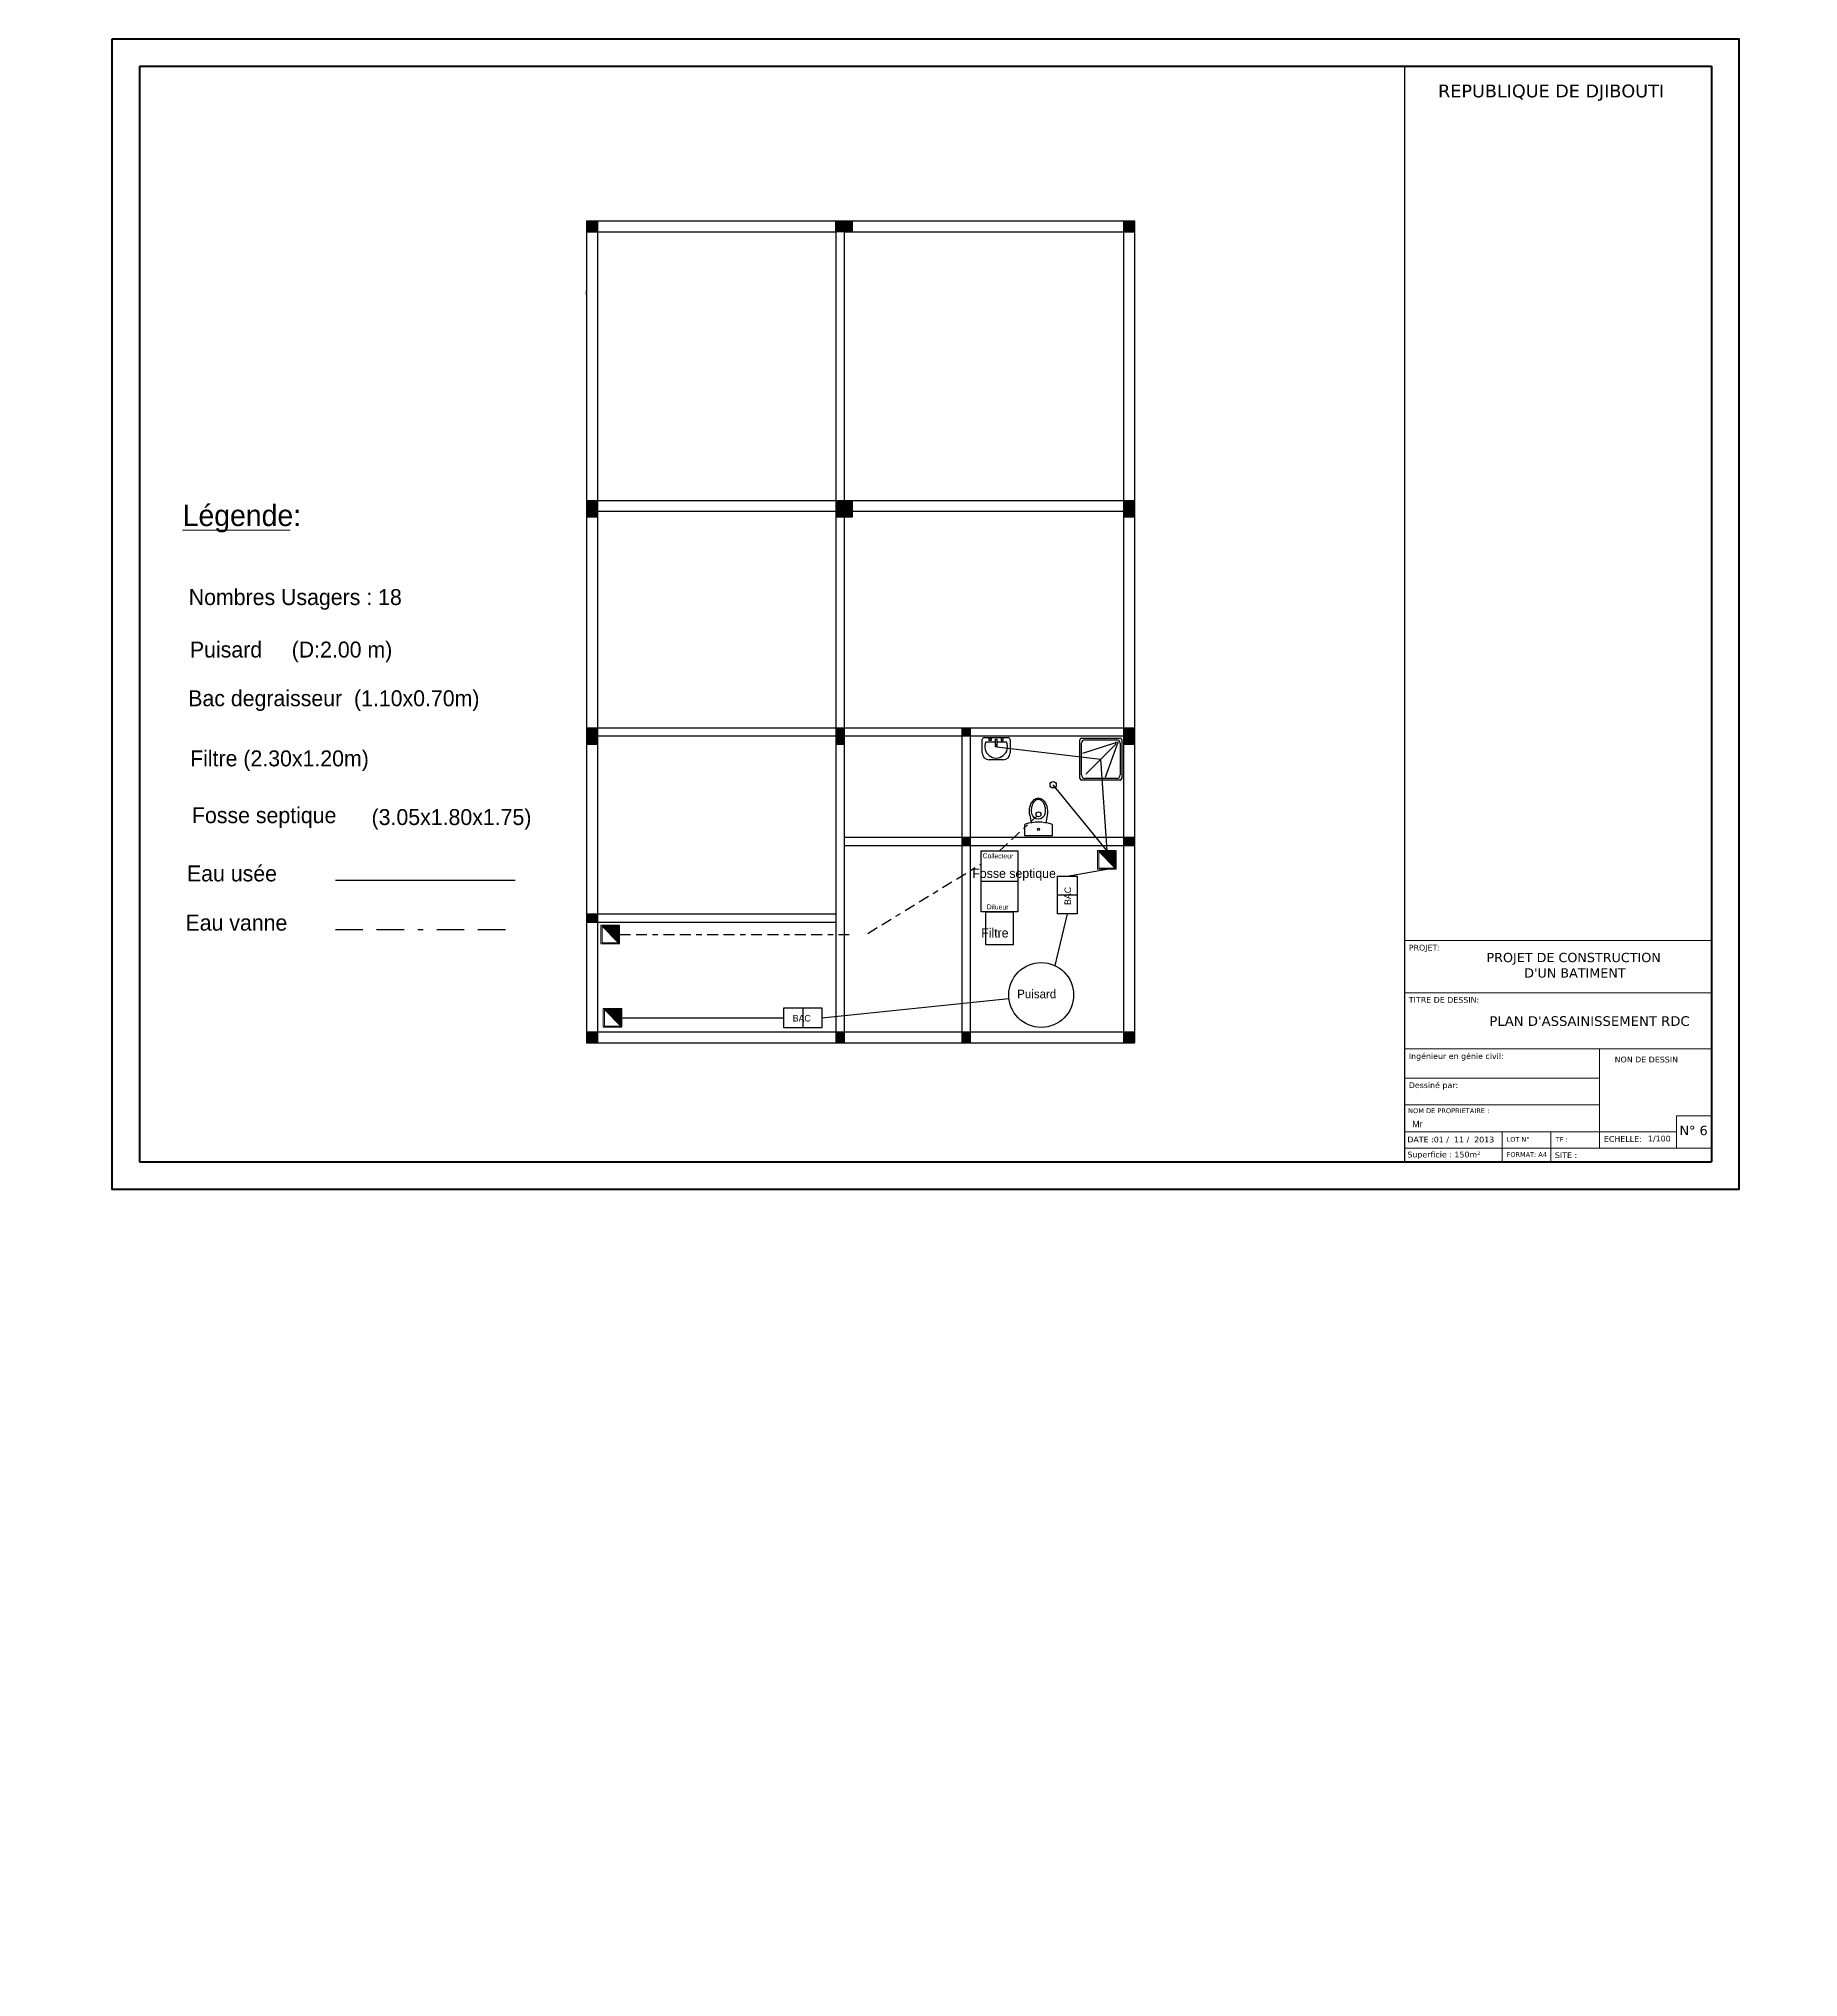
# Model space of a CAD drawing. Extents: x -110 to 3211, y -163 to 893.
# Drawn here: x 188.28 to 220.4, y -13.93 to 21.45 of the extents above; entities that cross this region are included whole.
import ezdxf

# ---------------------------------------------------------------- set-up
doc = ezdxf.new("R2010")
doc.units = 0
doc.header["$LTSCALE"] = 0.8
doc.header["$MEASUREMENT"] = 0
doc.linetypes.add('PB-EX41|BORDER4', pattern=[0.4375, 0.125, -0.0625, 0.125, -0.0625, 0, -0.0625])
doc.layers.get('0').update_dxf_attribs({"color": 5, "linetype": 'CONTINUOUS'})
doc.layers.get('DEFPOINTS').update_dxf_attribs({"linetype": 'CONTINUOUS'})
doc.layers.add('Calque3', color=235, linetype='CONTINUOUS', lineweight=35)
for name, color, linetype in [('COMBLDG', 7, 'CONTINUOUS'), ('Cotation', 11, 'CONTINUOUS'), ('COTATITION', 5, 'CONTINUOUS'), ('DOORS', 1, 'CONTINUOUS'), ('ST-SANITAIRE', 180, 'CONTINUOUS'), ('WALL', 6, 'CONTINUOUS')]:
    doc.layers.add(name, color=color, linetype=linetype)
doc.styles.add('style1', font='FTLTLT.TTF', dxfattribs={"width": 0.8, "height": 30})
doc.dimstyles.new('ISO-25', dxfattribs={"dimtxt": 0.25, "dimasz": 0.25, "dimexe": 1.25, "dimexo": 0.625, "dimgap": 0.001, "dimtad": 1, "dimzin": 1, "dimtxsty": 'Standard', "dimblk": 'SMALL', "dimcen": 0.25, "dimse1": 1, "dimse2": 1, "dimazin": 0, "dimtfac": 1, "dimtmove": 1, "dimatfit": 3, "dimldrblk": 'SMALL', "dimfxl": 1, "dimarcsym": 0})

# ---------------------------------------------------------------- blocks, each defined once
blk = doc.blocks.new('regar')
at = {"layer": 'Calque3', "ltscale": 0.3}
blk.add_hatch(color=0, dxfattribs=at).paths.add_polyline_path([(-7.149, 102.338), (-7.449, 102.338), (-7.149, 102.038)])
at = {"lineweight": 0, "ltscale": 0.3}
for p, q in [((-7.469, 102.358), (-7.129, 102.358)), ((-7.469, 102.018), (-7.469, 102.358)), ((-7.449, 102.338), (-7.149, 102.338)), ((-7.449, 102.038), (-7.449, 102.338)), ((-7.449, 102.338), (-7.149, 102.038)), ((-7.149, 102.338), (-7.149, 102.038)), ((-7.129, 102.358), (-7.129, 102.018)), ((-7.129, 102.018), (-7.469, 102.018)), ((-7.149, 102.038), (-7.449, 102.038))]:
    blk.add_line(p, q, dxfattribs=at)
blk = doc.blocks.new('_Small')
at = {"color": 0, "linetype": 'ByBlock', "lineweight": -2}
blk.add_circle((0, 0), 0.25, dxfattribs=at)
blk = doc.blocks.new('*D205')
at = {"layer": 'COTATITION', "color": 0, "lineweight": -2, "ltscale": 0.3, "transparency": 16777216}
blk.add_line((165.796, -13.864), (165.796, -10.864), dxfattribs=at)
at = {"layer": 'DEFPOINTS', "color": 0, "ltscale": 0.3, "transparency": 16777216}
for p in [(165.796, -10.864), (1312.923, -10.864), (165.796, -13.864)]:
    blk.add_point(p, dxfattribs=at)
at = {"layer": 'COTATITION', "color": 0, "lineweight": -2, "ltscale": 0.3, "transparency": 16777216, "xscale": 0.250000000000011, "yscale": 0.250000000000011, "zscale": 0.250000000000011}
for p, rotation in [((165.796, -10.864), 90), ((165.796, -13.864), 270)]:
    blk.add_blockref('_Small', p, dxfattribs=dict(at, rotation=rotation))
at = {"layer": 'COTATITION', "color": 0, "ltscale": 0.3, "transparency": 16777216, "insert": (165.649, -12.364), "char_height": 0.25, "attachment_point": 5, "rotation": 90}
blk.add_mtext('3,00', dxfattribs=at)

msp = doc.modelspace()

# ---------------------------------------------------------------- linework, layer by layer
at = {"color": 5, "lineweight": 40}
for p, q in [((190.118, 20.953), (218.818, 20.953)), ((190.118, 20.953), (190.118, 0.953)), ((218.818, 20.953), (218.818, 0.953)), ((190.118, 0.953), (218.818, 0.953))]:
    msp.add_line(p, q, dxfattribs=at)
for p, q in [((205.505, 8.42), (205.505, 8.662)), ((205.543, 8.701), (205.976, 8.701)), ((205.568, 8.62), (205.747, 8.62)), ((205.632, 8.646), (205.632, 8.684)), ((205.632, 8.684), (205.67, 8.684)), ((205.67, 8.646), (205.632, 8.646)), ((205.67, 8.684), (205.67, 8.646)), ((205.747, 8.671), (205.772, 8.671)), ((205.747, 8.531), (205.747, 8.671)), ((205.772, 8.569), (205.747, 8.569)), ((205.772, 8.531), (205.747, 8.531)), ((205.772, 8.671), (205.772, 8.531)), ((205.772, 8.62), (205.951, 8.62)), ((205.887, 8.684), (205.849, 8.684)), ((205.849, 8.684), (205.849, 8.646)), ((205.849, 8.646), (205.887, 8.646)), ((205.887, 8.646), (205.887, 8.684)), ((206.015, 8.662), (206.015, 8.42)), ((207.288, 7.954), (207.288, 8.658)), ((207.319, 8.689), (208.022, 8.689)), ((207.319, 8.016), (207.319, 8.597)), ((207.923, 8.597), (207.334, 8.406)), ((207.38, 8.658), (207.961, 8.658)), ((207.938, 8.574), (207.395, 8.031)), ((207.961, 8.559), (207.747, 7.97)), ((208.022, 8.597), (208.022, 8.016)), ((208.053, 8.658), (208.053, 7.954)), ((205.887, 8.293), (205.632, 8.293)), ((208.022, 7.924), (207.319, 7.924)), ((207.961, 7.954), (207.38, 7.954)), ((206.276, 7.101), (206.276, 6.909)), ((206.373, 7.284), (206.397, 7.142)), ((206.689, 7.284), (206.665, 7.142)), ((206.786, 6.909), (206.786, 7.101)), ((206.276, 6.909), (206.786, 6.909))]:
    msp.add_line(p, q)
at = {"color": 5, "lineweight": 100}
msp.add_lwpolyline([(189.618, 21.453), (219.318, 21.453), (219.318, 0.453), (189.618, 0.453)], close=True, dxfattribs=at)
msp.add_lwpolyline([(206.373, 7.284, -0.118499), (206.38, 7.448, -0.081032), (206.415, 7.523, -0.107012), (206.472, 7.577, -0.137195), (206.531, 7.594, -0.137195), (206.591, 7.577, -0.107012), (206.648, 7.523, -0.081032), (206.683, 7.448, -0.118499), (206.689, 7.284, -0.069003)], format="xyb")
msp.add_lwpolyline([(206.411, 7.309, -0.118499), (206.417, 7.455, -0.081032), (206.447, 7.519, -0.107012), (206.492, 7.561, -0.137195), (206.531, 7.572, -0.137195), (206.57, 7.561, -0.107012), (206.615, 7.519, -0.081032), (206.645, 7.455, -0.118499), (206.651, 7.309, -0.820787)], format="xyb", close=True)
for centre, radius in [((207.961, 8.597), 0.023), ((206.8, 7.837), 0.0573), ((206.533, 7.297), 0.045), ((206.533, 7.024), 0.02)]:
    msp.add_circle(centre, radius)
for centre, radius, start, end in [((205.543, 8.662), 0.0382, 90, 180), ((205.76, 8.535), 0.209, 156.067, 23.933), ((205.976, 8.662), 0.0382, 0, 90), ((207.319, 8.658), 0.0306, 90, 180), ((207.38, 8.597), 0.0612, 90, 180), ((207.961, 8.597), 0.0612, 0, 90), ((208.022, 8.658), 0.0306, 0, 90), ((205.632, 8.42), 0.127, 180, 270), ((205.887, 8.42), 0.127, 270, 0), ((207.319, 7.954), 0.0306, 180, 270), ((207.38, 8.016), 0.0612, 180, 270), ((207.961, 8.016), 0.0612, 270, 0), ((208.022, 7.954), 0.0306, 270, 0), ((206.295, 7.101), 0.0185, 90.0033, 180.0033), ((206.531, 6.366), 0.789, 72.57, 107.4367), ((206.768, 7.101), 0.0185, 0.0033, 90.0033)]:
    msp.add_arc(centre, radius, start, end)
at = {"layer": 'COMBLDG', "color": 7, "lineweight": 30}
msp.add_line((213.218, 0.953), (213.218, 20.953), dxfattribs=at)
at = {"layer": 'COMBLDG', "color": 7, "lineweight": 9}
for p, q in [((213.218, 4.995, 0.176), (218.818, 4.995, -0.565)), ((213.218, 4.042, 0.176), (218.818, 4.042, -0.565)), ((213.218, 3.016, 0.176), (218.818, 3.016, -0.565)), ((216.775, 3.016, -0.295), (216.775, 1.208, -0.532)), ((213.219, 2.485, 0), (216.775, 2.485, -0.47)), ((213.218, 1.997, 0.176), (216.775, 1.997, -0.295)), ((218.179, 1.797, -1.065), (218.818, 1.797, -1.13)), ((218.179, 1.797, 0), (218.179, 1.208, 0)), ((213.218, 1.502), (218.179, 1.502, -0.5)), ((214.997, 1.502, 0.039), (214.997, 0.953, -0.033)), ((215.886, 0.953, 0), (215.886, 1.502, 0)), ((213.218, 1.208, 0), (218.818, 1.208))]:
    msp.add_line(p, q, dxfattribs=at)
at = {"layer": 'COTATITION', "color": 5, "lineweight": 30, "ltscale": 0.3}
for p, q in [((206.157, 6.072), (205.485, 6.072)), ((206.879, 5.827), (207.24, 5.827)), ((202.228, 3.765), (202.228, 3.404))]:
    msp.add_line(p, q, dxfattribs=at)
at = {"layer": 'DOORS', "color": 7, "linetype": 'Continuous', "lineweight": 13}
msp.add_line((190.907, 12.482, -7.109), (192.872, 12.482, -7.109), dxfattribs=at)
at = {"layer": 'ST-SANITAIRE', "color": 1, "lineweight": 30, "ltscale": 0.3}
for p, q in [((205.772, 8.531), (207.667, 8.303)), ((207.667, 8.303), (207.783, 6.637)), ((207.783, 6.637), (206.8, 7.837)), ((193.699, 6.098, -7.109), (196.976, 6.098, -7.109)), ((207.059, 6.172), (207.783, 6.297)), ((207.059, 5.481), (206.829, 4.539)), ((202.574, 3.584), (205.993, 3.939)), ((198.927, 3.584), (201.883, 3.584))]:
    msp.add_line(p, q, dxfattribs=at)
at = {"layer": 'ST-SANITAIRE', "color": 6, "linetype": 'PB-EX41|BORDER4', "lineweight": 30, "ltscale": 2}
for p, q in [((205.821, 6.629), (206.5, 7.266)), ((203.415, 5.126), (205.485, 6.391)), ((198.884, 5.105), (203.075, 5.105))]:
    msp.add_line(p, q, dxfattribs=at)
at = {"layer": 'ST-SANITAIRE', "linetype": 'PB-EX41|BORDER4', "lineweight": 30, "ltscale": 5}
msp.add_line((193.699, 5.194, -7.109), (196.993, 5.194, -7.109), dxfattribs=at)
at = {"layer": 'ST-SANITAIRE', "color": 5, "linetype": 'Continuous', "lineweight": 30}
for points in [[(206.157, 5.516), (205.485, 5.516), (205.485, 6.629), (206.157, 6.629)], [(207.24, 5.481), (206.879, 5.481), (206.879, 6.172), (207.24, 6.172)], [(206.073, 4.914), (205.569, 4.914), (205.569, 5.516), (206.073, 5.516)], [(201.883, 3.404), (201.883, 3.765), (202.574, 3.765), (202.574, 3.404)]]:
    msp.add_lwpolyline(points, close=True, dxfattribs=at)
msp.add_circle((206.582, 4.001), 0.592, dxfattribs=at)
at = {"layer": 'WALL', "color": 7}
for p, q in [((198.283, 18.129), (198.283, 3.129)), ((198.283, 18.129), (208.283, 18.129)), ((198.283, 18.129), (198.283, 4.304)), ((198.483, 18.129), (198.483, 3.129)), ((202.834, 18.129), (202.834, 3.129)), ((202.834, 17.929), (202.834, 18.129)), ((203.134, 17.929), (203.134, 18.129)), ((208.083, 18.129), (208.083, 3.129)), ((208.283, 18.129), (208.283, 7.779)), ((198.283, 17.929), (202.834, 17.929)), ((202.984, 17.929), (202.834, 17.929)), ((202.984, 17.929), (202.834, 17.929)), ((202.984, 17.929), (208.283, 17.929)), ((202.984, 17.929), (202.984, 13.029)), ((208.083, 17.929), (208.283, 17.929)), ((198.283, 16.929), (198.283, 16.854)), ((198.283, 16.929), (198.283, 16.854)), ((198.283, 16.779), (198.283, 16.854)), ((198.283, 16.779), (198.283, 16.854)), ((198.283, 13.029), (208.283, 13.029)), ((198.483, 12.829), (202.834, 12.829)), ((203.134, 12.729), (203.134, 13.029)), ((203.134, 12.829), (208.083, 12.829)), ((198.283, 12.729), (198.483, 12.729)), ((202.834, 12.729), (203.134, 12.729)), ((202.984, 12.729), (202.984, 3.129)), ((208.083, 12.729), (208.283, 12.729)), ((198.283, 8.879), (208.283, 8.879)), ((202.834, 8.879), (202.984, 8.879)), ((205.133, 8.879), (205.133, 3.129)), ((205.283, 8.879), (205.283, 3.129)), ((198.283, 8.579), (198.483, 8.579)), ((198.483, 8.729), (202.834, 8.729)), ((202.834, 8.579), (202.984, 8.579)), ((202.984, 8.729), (208.083, 8.729)), ((208.283, 7.779), (208.283, 3.129)), ((202.984, 6.879), (208.083, 6.879)), ((202.984, 6.729), (208.083, 6.729)), ((208.083, 6.879), (208.283, 6.879)), ((208.083, 6.729), (208.283, 6.729)), ((198.283, 5.479), (202.834, 5.479)), ((198.283, 5.329), (202.834, 5.329)), ((198.283, 3.329), (208.283, 3.329)), ((198.283, 3.129), (208.283, 3.129))]:
    msp.add_line(p, q, dxfattribs=at)
at = {"layer": 'WALL'}
msp.add_line((208.083, 8.579), (208.283, 8.579), dxfattribs=at)
at = {"layer": 'WALL', "color": 7}
for points in [[(198.283, 17.929), (198.483, 17.929), (198.283, 18.129), (198.483, 18.129)], [(202.834, 17.929), (203.134, 17.929), (202.834, 18.129), (203.134, 18.129)], [(208.083, 17.929), (208.283, 17.929), (208.083, 18.129), (208.283, 18.129)], [(198.283, 12.729), (198.483, 12.729), (198.283, 13.029), (198.483, 13.029)], [(202.834, 12.729), (203.134, 12.729), (202.834, 13.029), (203.134, 13.029)], [(208.083, 12.729), (208.283, 12.729), (208.083, 13.029), (208.283, 13.029)], [(198.283, 8.879), (198.483, 8.879), (198.283, 8.579), (198.483, 8.579)], [(202.834, 8.879), (202.984, 8.879), (202.834, 8.579), (202.984, 8.579)], [(205.133, 8.879), (205.283, 8.879), (205.133, 8.729), (205.283, 8.729)], [(208.083, 8.879), (208.283, 8.879), (208.083, 8.579), (208.283, 8.579)], [(205.133, 6.729), (205.283, 6.729), (205.133, 6.879), (205.283, 6.879)], [(208.083, 6.729), (208.283, 6.729), (208.083, 6.879), (208.283, 6.879)], [(198.283, 5.329), (198.483, 5.329), (198.283, 5.479), (198.483, 5.479)], [(198.283, 3.129), (198.483, 3.129), (198.283, 3.329), (198.483, 3.329)], [(202.834, 3.129), (202.984, 3.129), (202.834, 3.329), (202.984, 3.329)], [(205.133, 3.129), (205.283, 3.129), (205.133, 3.329), (205.283, 3.329)], [(208.083, 3.129), (208.283, 3.129), (208.083, 3.329), (208.283, 3.329)]]:
    msp.add_solid(points, dxfattribs=at)

# ---------------------------------------------------------------- block references
at = {"layer": 'ST-SANITAIRE', "color": 7, "lineweight": 25}
for p in [(215.081, -95.721), (206.013, -97.083), (206.056, -98.604)]:
    msp.add_blockref('regar', p, dxfattribs=at)

# ---------------------------------------------------------------- texts
at = {"layer": 'COMBLDG', "color": 7, "lineweight": 9, "attachment_point": 1}
for s, insert, char_height, width in [('\\pi1.6214;{\\fVerdana|b0|i0|c0|p34;REPUBLIQUE DE DJIBOUTI}', (212.207, 20.618, -0.623), 0.23381, 7.52173), ('{\\fVerdana|b0|i0|c0|p34;\\C55;PROJET:}', (213.293, 4.917, -0.147), 0.10489, 11.75043), ("\\pi1.5704;{\\fVerdana|b0|i0|c0|p34;PROJET DE CONSTRUCTION \\P\\pi2.259;D'UN BATIMENT }", (213.141, 4.77, 0.603), 0.16932, 6.38547), ('{\\fVerdana|b0|i0|c0|p34;\\C55;TITRE DE DESSIN:}', (213.293, 3.964, -0.147), 0.10489, 11.75043), ("{\\fVerdana|b0|i0|c0|p34;PLAN D'ASSAINISSEMENT RDC}", (214.765, 3.613, -0.663), 0.17573, 5.65342), ('{\\fVerdana|b0|i0|c0|p34;\\C55;Ingénieur en génie civil:}', (213.293, 2.938, -0.147), 0.10489, 11.75043), ('{\\fVerdana|b0|i0|c0|p34;NON DE DESSIN}', (217.052, 2.875, -0.478), 0.10489, 11.75043), ('{\\fVerdana|b0|i0|c0|p34;\\C55;Dessiné par:}', (213.293, 2.407, -0.323), 0.10489, 11.75043), ('{\\fVerdana|b0|i0|c0|p34;\\C55;NOM DE PROPRIETAIRE :}', (213.281, 1.932, -0.094), 0.08772, 9.82617), ('{\\fVerdana|b0|i0|c0|p34;DATE :01 /  11 /  2013}', (213.267, 1.415, -0.323), 0.10489, 11.75043), ('{\\fArial|b0|i0|c0|p34; \\fColonna MT|b0|i0|c0|p82; \\H1.143x;Mr }', (213.277, 1.706, -0.176), 0.10489, 11.75043), ('{\\fVerdana|b0|i0|c0|p34;ECHELLE:}', (216.856, 1.425, -0.668), 0.10489, 11.75043), ('{\\fVerdana|b0|i0|c0|p34;1/100}', (217.66, 1.433, -0.565), 0.10489, 11.75043), ('{\\fVerdana|b0|i0|c0|p34;N° 6}', (218.236, 1.613, -0.12), 0.1704, 19.08879), ('{\\fVerdana|b0|i0|c0|p34;Superficie : 150m²}', (213.267, 1.141, -0.32), 0.10489, 11.75043), ('{\\fVerdana|b0|i0|c0|p34;LOT N° }', (215.08, 1.408, -0.228), 0.08651, 9.69138), ('{\\fVerdana|b0|i0|c0|p34;FORMAT: A4}', (215.08, 1.133, -0.264), 0.08651, 9.69138), ('{\\fVerdana|b0|i0|c0|p34;SITE : }', (215.961, 1.13, -0.323), 0.10489, 11.75043), ('{\\fVerdana|b0|i0|c0|p34;TF : }', (215.978, 1.408, -0.267), 0.08651, 9.69138)]:
    msp.add_mtext(s, dxfattribs=dict(at, insert=insert, char_height=char_height, width=width))
at = {"layer": 'Cotation', "color": 5, "linetype": 'Continuous', "lineweight": 20}
for s, p in [('Collecteur', (205.513, 6.497)), ('Dilueur', (205.59, 5.564, 0.476))]:
    msp.add_text(s, height=0.09, rotation=359.4722, dxfattribs=at).set_placement(p)
at = {"layer": 'DOORS', "color": 7, "linetype": 'Continuous', "lineweight": 13, "style": 'style1'}
for s, height, p in [('Légende:', 0.3877, (190.907, 12.56, -7.109)), ('Nombres Usagers : 18 ', 0.29078, (191.018, 11.118, -7.109)), ('Puisard     (D:2.00 m)', 0.29078, (191.039, 10.16, -7.109)), ('Bac degraisseur  (1.10x0.70m)', 0.29078, (191.009, 9.271, -7.109)), ('Filtre (2.30x1.20m)', 0.29078, (191.043, 8.174, -7.109)), ('Fosse septique', 0.29078, (191.077, 7.137, -7.109)), (' (3.05x1.80x1.75)', 0.29078, (194.248, 7.103, -7.109)), ('Eau usée', 0.2908, (190.986, 6.074, -7.109)), ('Eau vanne', 0.2908, (190.959, 5.175, -7.109))]:
    msp.add_text(s, height=height, dxfattribs=at).set_placement(p)
at = {"layer": 'ST-SANITAIRE', "color": 7, "lineweight": 25, "attachment_point": 1}
for s, insert, char_height, width, rotation in [('Fosse septique', (205.326, 6.305), 0.16797, 1.67864, 359.9993), ('BAC', (207.007, 5.643), 0.1202, 0.16946, 89.9993), ('Filtre', (205.486, 5.218), 0.168, 0.23673, 359.9993), ('Puisard', (206.143, 4.099), 0.1575, 0.22195, 359.9993), ('BAC', (202.045, 3.637), 0.1202, 0.16946, 359.9993)]:
    msp.add_mtext(s, dxfattribs=dict(at, insert=insert, char_height=char_height, width=width, rotation=rotation))

# ---------------------------------------------------------------- dimensions: what is measured, and where the dimension line sits
at = {"layer": 'COTATITION', "ltscale": 0.3}
dim = msp.add_linear_dim(base=(165.796, -10.864), p1=(165.796, -13.864), p2=(1312.923, -10.864), angle=90, dimstyle='ISO-25', override={"dimfxl": 1.25, "dimarcsym": 2}, dxfattribs=at)
dim.commit()
dim.dimension.update_dxf_attribs({"geometry": '*D205', "text_midpoint": (165.649, -12.364)})

doc.saveas('drawing.dxf')
